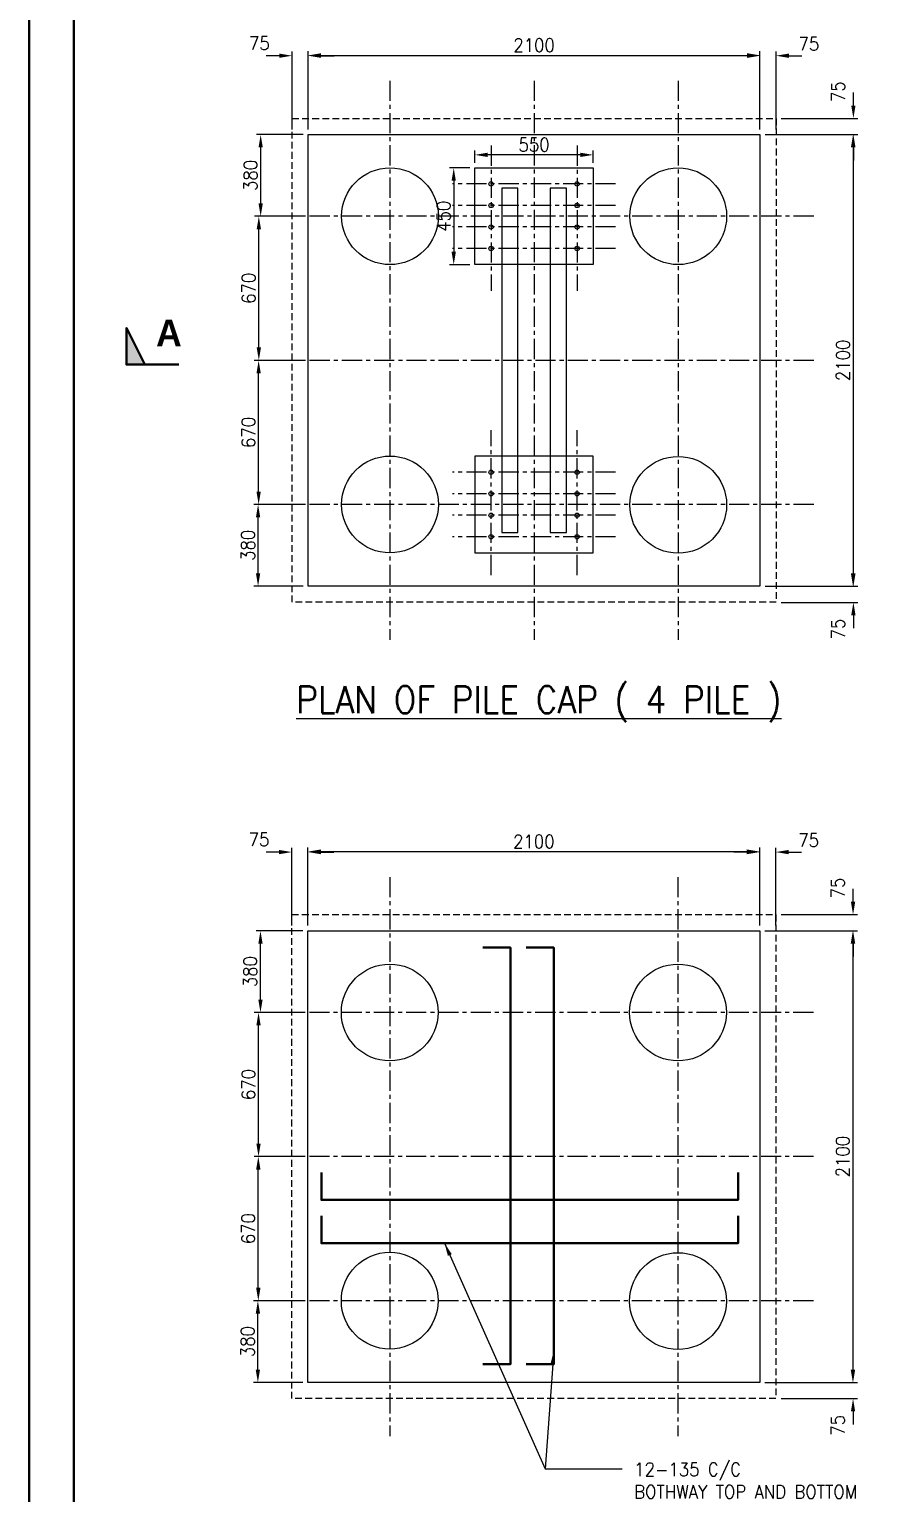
# Model space of a CAD drawing. Header units: millimetres. Extents: x 0 to 1124626, y -157535 to 82123.
# Drawn here: x 186502 to 194345, y 33013 to 46621 of the extents above; entities that cross this region are included whole.
import ezdxf

# ---------------------------------------------------------------- set-up
doc = ezdxf.new("R2010")
doc.units = ezdxf.units.MM
doc.header["$MEASUREMENT"] = 0
doc.linetypes.add('CENTER', pattern=[2, 1.25, -0.25, 0.25, -0.25])
doc.linetypes.add('DASHED', pattern=[0.75, 0.5, -0.25])
for name, color, linetype, lineweight in [('CN', 253, 'Continuous', 15), ('Dim', 6, 'Continuous', 13), ('FOOTING', 171, 'Continuous', 15), ('PEDESTAL', 232, 'Continuous', 15), ('rSHEET', 2, 'Continuous', 30), ('STEEL', 240, 'Continuous', 30), ('Text', 7, 'Continuous', 15), ('TEXT-4', 2, 'Continuous', 25), ('TITLE TEXT', 50, 'Continuous', 18)]:
    doc.layers.add(name, color=color, linetype=linetype, lineweight=lineweight)
doc.layers.add('SUGGESTION', color=7, linetype='Continuous')
doc.styles.add('111', font='bold.shx', dxfattribs={"width": 0.9, "height": 90})
doc.styles.add('style1', font='romans.shx', dxfattribs={"width": 0.9, "height": 300})
doc.dimstyles.new('2.0 DIM-1', dxfattribs={"dimscale": 40, "dimtxt": 125, "dimasz": 3, "dimexe": 1, "dimexo": 1.2, "dimgap": 0.8, "dimtad": 1, "dimdec": 0, "dimlfac": 0.5, "dimzin": 1, "dimdsep": 46, "dimtxsty": 'style1', "dimcen": 2, "dimclrd": 8, "dimclre": 8, "dimclrt": 7, "dimadec": 0, "dimazin": 0, "dimtfac": 1, "dimtdec": 0, "dimtofl": 0, "dimtmove": 1, "dimatfit": 3, "dimfxl": 1, "dimtolj": 1, "dimtzin": 0, "dimlwd": 9, "dimlwe": 9, "dimarcsym": 1})
doc.dimstyles.new('Copy of DIM-1', dxfattribs={"dimscale": 40, "dimtxt": 125, "dimasz": 3, "dimexe": 1, "dimexo": 1.2, "dimgap": 0.8, "dimtad": 1, "dimdec": 0, "dimzin": 1, "dimdsep": 46, "dimtxsty": 'style1', "dimcen": 2, "dimclrd": 8, "dimclre": 8, "dimclrt": 7, "dimadec": 0, "dimazin": 0, "dimtfac": 1, "dimtdec": 0, "dimtofl": 0, "dimtmove": 1, "dimatfit": 3, "dimfxl": 1, "dimtolj": 1, "dimtzin": 0, "dimlwd": 9, "dimlwe": 9, "dimarcsym": 1})

# ---------------------------------------------------------------- blocks, each defined once
blk = doc.blocks.new('SECTION MARK block')
at = {"layer": 'SUGGESTION', "lineweight": 30}
blk.add_hatch(color=256, dxfattribs=at).paths.add_polyline_path([(-249, -237), (-249, 104), (-78, -237)])
blk.add_lwpolyline([(-78, -237), (-249, 104), (-249, -237), (238, -237)], dxfattribs=at)
at = {"layer": 'TEXT-4', "lineweight": 18, "style": '111'}
blk.add_text('A', height=247, dxfattribs=at).set_placement((26, -66))
blk = doc.blocks.new('*D138')
at = {"layer": 'DEFPOINTS', "color": 0, "ltscale": 20, "transparency": 16777216}
for p in [(193296, 46378), (189096, 45833), (193296, 45833)]:
    blk.add_point(p, dxfattribs=at)
at = {"layer": 'Dim', "color": 8, "lineweight": 9, "ltscale": 20, "transparency": 16777216}
for p, q in [((189096, 45881), (189096, 46418)), ((193296, 45881), (193296, 46418)), ((189216, 46378), (193176, 46378))]:
    blk.add_line(p, q, dxfattribs=at)
at = {"layer": 'Dim', "color": 8, "ltscale": 20, "transparency": 16777216}
for points in [[(189216, 46398), (189216, 46358), (189096, 46378)], [(193176, 46398), (193176, 46358), (193296, 46378)]]:
    blk.add_solid(points, dxfattribs=at)
at = {"layer": 'Dim', "color": 7, "ltscale": 20, "transparency": 16777216, "insert": (191196, 46473), "char_height": 125, "attachment_point": 5, "style": 'style1'}
blk.add_mtext('\\A1;2100', dxfattribs=at)
blk = doc.blocks.new('*D139')
at = {"layer": 'DEFPOINTS', "color": 0, "ltscale": 20, "transparency": 16777216}
for p in [(188946, 46375), (188946, 45642), (189096, 45642)]:
    blk.add_point(p, dxfattribs=at)
at = {"layer": 'Dim', "color": 8, "lineweight": 9, "ltscale": 20, "transparency": 16777216}
for p, q in [((188946, 45690), (188946, 46415)), ((189096, 45690), (189096, 46415)), ((188826, 46375), (188706, 46375)), ((189216, 46375), (189336, 46375))]:
    blk.add_line(p, q, dxfattribs=at)
at = {"layer": 'Dim', "color": 8, "ltscale": 20, "transparency": 16777216}
for points in [[(188826, 46395), (188826, 46355), (188946, 46375)], [(189216, 46395), (189216, 46355), (189096, 46375)]]:
    blk.add_solid(points, dxfattribs=at)
at = {"layer": 'Dim', "color": 7, "ltscale": 20, "transparency": 16777216, "insert": (188642, 46491), "char_height": 125, "attachment_point": 5, "style": 'style1'}
blk.add_mtext('\\A1;75', dxfattribs=at)
blk = doc.blocks.new('*D140')
at = {"layer": 'DEFPOINTS', "color": 0, "ltscale": 20, "transparency": 16777216}
for p in [(193446, 46375), (193296, 45642), (193446, 45642)]:
    blk.add_point(p, dxfattribs=at)
at = {"layer": 'Dim', "color": 8, "lineweight": 9, "ltscale": 20, "transparency": 16777216}
for p, q in [((193296, 45690), (193296, 46415)), ((193446, 45690), (193446, 46415)), ((193176, 46375), (193056, 46375)), ((193566, 46375), (193686, 46375))]:
    blk.add_line(p, q, dxfattribs=at)
at = {"layer": 'Dim', "color": 8, "ltscale": 20, "transparency": 16777216}
for points in [[(193176, 46395), (193176, 46355), (193296, 46375)], [(193566, 46395), (193566, 46355), (193446, 46375)]]:
    blk.add_solid(points, dxfattribs=at)
at = {"layer": 'Dim', "color": 7, "ltscale": 20, "transparency": 16777216, "insert": (193751, 46485), "char_height": 125, "attachment_point": 5, "style": 'style1'}
blk.add_mtext('\\A1;75', dxfattribs=at)
blk = doc.blocks.new('*D141')
at = {"layer": 'DEFPOINTS', "color": 0, "ltscale": 20, "transparency": 16777216}
for p in [(193296, 45642), (193296, 41442), (194162, 41442)]:
    blk.add_point(p, dxfattribs=at)
at = {"layer": 'Dim', "color": 8, "lineweight": 9, "ltscale": 20, "transparency": 16777216}
for p, q in [((193344, 45642), (194202, 45642)), ((194162, 45522), (194162, 41562)), ((193344, 41442), (194202, 41442))]:
    blk.add_line(p, q, dxfattribs=at)
at = {"layer": 'Dim', "color": 8, "ltscale": 20, "transparency": 16777216}
for points in [[(194142, 45522), (194182, 45522), (194162, 45642)], [(194142, 41562), (194182, 41562), (194162, 41442)]]:
    blk.add_solid(points, dxfattribs=at)
at = {"layer": 'Dim', "color": 7, "ltscale": 20, "transparency": 16777216, "insert": (194068, 43542), "char_height": 125, "attachment_point": 5, "rotation": 90, "style": 'style1'}
blk.add_mtext('\\A1;2100', dxfattribs=at)
blk = doc.blocks.new('*D142')
at = {"layer": 'DEFPOINTS', "color": 0, "ltscale": 20, "transparency": 16777216}
for p in [(193446, 45792), (194165, 45792), (193446, 45642)]:
    blk.add_point(p, dxfattribs=at)
at = {"layer": 'Dim', "color": 8, "lineweight": 9, "ltscale": 20, "transparency": 16777216}
for p, q in [((194165, 45912), (194165, 46032)), ((193494, 45792), (194205, 45792)), ((193494, 45642), (194205, 45642)), ((194165, 45522), (194165, 45402))]:
    blk.add_line(p, q, dxfattribs=at)
at = {"layer": 'Dim', "color": 8, "ltscale": 20, "transparency": 16777216}
for points in [[(194145, 45912), (194185, 45912), (194165, 45792)], [(194145, 45522), (194185, 45522), (194165, 45642)]]:
    blk.add_solid(points, dxfattribs=at)
at = {"layer": 'Dim', "color": 7, "ltscale": 20, "transparency": 16777216, "insert": (194023, 46041), "char_height": 125, "attachment_point": 5, "rotation": 90, "style": 'style1'}
blk.add_mtext('\\A1;75', dxfattribs=at)
blk = doc.blocks.new('*D143')
at = {"layer": 'DEFPOINTS', "color": 0, "ltscale": 20, "transparency": 16777216}
for p in [(193446, 41442), (193446, 41292), (194165, 41292)]:
    blk.add_point(p, dxfattribs=at)
at = {"layer": 'Dim', "color": 8, "lineweight": 9, "ltscale": 20, "transparency": 16777216}
for p, q in [((194165, 41562), (194165, 41682)), ((193494, 41442), (194205, 41442)), ((193494, 41292), (194205, 41292)), ((194165, 41172), (194165, 41052))]:
    blk.add_line(p, q, dxfattribs=at)
at = {"layer": 'Dim', "color": 8, "ltscale": 20, "transparency": 16777216}
for points in [[(194145, 41562), (194185, 41562), (194165, 41442)], [(194145, 41172), (194185, 41172), (194165, 41292)]]:
    blk.add_solid(points, dxfattribs=at)
at = {"layer": 'Dim', "color": 7, "ltscale": 20, "transparency": 16777216, "insert": (194023, 41044), "char_height": 125, "attachment_point": 5, "rotation": 90, "style": 'style1'}
blk.add_mtext('\\A1;75', dxfattribs=at)
blk = doc.blocks.new('*D144')
at = {"layer": 'DEFPOINTS', "color": 0, "ltscale": 20, "transparency": 16777216}
for p in [(188630, 42202), (189096, 42202), (189096, 41442)]:
    blk.add_point(p, dxfattribs=at)
at = {"layer": 'Dim', "color": 8, "lineweight": 9, "ltscale": 20, "transparency": 16777216}
for p, q in [((189048, 42202), (188590, 42202)), ((188630, 41562), (188630, 42082)), ((189048, 41442), (188590, 41442))]:
    blk.add_line(p, q, dxfattribs=at)
at = {"layer": 'Dim', "color": 8, "ltscale": 20, "transparency": 16777216}
for points in [[(188610, 42082), (188650, 42082), (188630, 42202)], [(188610, 41562), (188650, 41562), (188630, 41442)]]:
    blk.add_solid(points, dxfattribs=at)
at = {"layer": 'Dim', "color": 7, "ltscale": 20, "transparency": 16777216, "insert": (188536, 41822), "char_height": 125, "attachment_point": 5, "rotation": 90, "style": 'style1'}
blk.add_mtext('\\A1;380', dxfattribs=at)
blk = doc.blocks.new('*D145')
at = {"layer": 'DEFPOINTS', "color": 0, "ltscale": 20, "transparency": 16777216}
for p in [(188635, 43542), (189096, 43542), (189096, 42202)]:
    blk.add_point(p, dxfattribs=at)
at = {"layer": 'Dim', "color": 8, "lineweight": 9, "ltscale": 20, "transparency": 16777216}
for p, q in [((189048, 43542), (188595, 43542)), ((188635, 42322), (188635, 43422)), ((189048, 42202), (188595, 42202))]:
    blk.add_line(p, q, dxfattribs=at)
at = {"layer": 'Dim', "color": 8, "ltscale": 20, "transparency": 16777216}
for points in [[(188615, 43422), (188655, 43422), (188635, 43542)], [(188615, 42322), (188655, 42322), (188635, 42202)]]:
    blk.add_solid(points, dxfattribs=at)
at = {"layer": 'Dim', "color": 7, "ltscale": 20, "transparency": 16777216, "insert": (188540, 42872), "char_height": 125, "attachment_point": 5, "rotation": 90, "style": 'style1'}
blk.add_mtext('\\A1;670', dxfattribs=at)
blk = doc.blocks.new('*D146')
at = {"layer": 'DEFPOINTS', "color": 0, "ltscale": 20, "transparency": 16777216}
for p in [(188637, 44882), (189096, 44882), (189096, 43542)]:
    blk.add_point(p, dxfattribs=at)
at = {"layer": 'Dim', "color": 8, "lineweight": 9, "ltscale": 20, "transparency": 16777216}
for p, q in [((189048, 44882), (188597, 44882)), ((188637, 43662), (188637, 44762)), ((189048, 43542), (188597, 43542))]:
    blk.add_line(p, q, dxfattribs=at)
at = {"layer": 'Dim', "color": 8, "ltscale": 20, "transparency": 16777216}
for points in [[(188617, 44762), (188657, 44762), (188637, 44882)], [(188617, 43662), (188657, 43662), (188637, 43542)]]:
    blk.add_solid(points, dxfattribs=at)
at = {"layer": 'Dim', "color": 7, "ltscale": 20, "transparency": 16777216, "insert": (188542, 44212), "char_height": 125, "attachment_point": 5, "rotation": 90, "style": 'style1'}
blk.add_mtext('\\A1;670', dxfattribs=at)
blk = doc.blocks.new('*D147')
at = {"layer": 'DEFPOINTS', "color": 0, "ltscale": 20, "transparency": 16777216}
for p in [(188654, 45642), (189096, 45642), (189096, 44882)]:
    blk.add_point(p, dxfattribs=at)
at = {"layer": 'Dim', "color": 8, "lineweight": 9, "ltscale": 20, "transparency": 16777216}
for p, q in [((189048, 45642), (188614, 45642)), ((188654, 45002), (188654, 45522)), ((189048, 44882), (188614, 44882))]:
    blk.add_line(p, q, dxfattribs=at)
at = {"layer": 'Dim', "color": 8, "ltscale": 20, "transparency": 16777216}
for points in [[(188634, 45522), (188674, 45522), (188654, 45642)], [(188634, 45002), (188674, 45002), (188654, 44882)]]:
    blk.add_solid(points, dxfattribs=at)
at = {"layer": 'Dim', "color": 7, "ltscale": 20, "transparency": 16777216, "insert": (188560, 45262), "char_height": 125, "attachment_point": 5, "rotation": 90, "style": 'style1'}
blk.add_mtext('\\A1;380', dxfattribs=at)
blk = doc.blocks.new('*D182')
at = {"layer": 'DEFPOINTS', "color": 0, "ltscale": 20, "transparency": 16777216}
for p in [(190646, 45453), (190646, 45332), (191746, 45332)]:
    blk.add_point(p, dxfattribs=at)
at = {"layer": 'Dim', "color": 8, "lineweight": 9, "ltscale": 20, "transparency": 16777216}
for p, q in [((190646, 45380), (190646, 45493)), ((191626, 45453), (190766, 45453)), ((191746, 45380), (191746, 45493))]:
    blk.add_line(p, q, dxfattribs=at)
at = {"layer": 'Dim', "color": 8, "ltscale": 20, "transparency": 16777216}
for points in [[(190766, 45473), (190766, 45433), (190646, 45453)], [(191626, 45473), (191626, 45433), (191746, 45453)]]:
    blk.add_solid(points, dxfattribs=at)
at = {"layer": 'Dim', "color": 7, "ltscale": 20, "transparency": 16777216, "insert": (191196, 45548), "char_height": 125, "attachment_point": 5, "style": 'style1'}
blk.add_mtext('\\A1;550', dxfattribs=at)
blk = doc.blocks.new('*D183')
at = {"layer": 'DEFPOINTS', "color": 0, "ltscale": 20, "transparency": 16777216}
for p in [(190646, 45332), (190449, 44432), (190646, 44432)]:
    blk.add_point(p, dxfattribs=at)
at = {"layer": 'Dim', "color": 8, "lineweight": 9, "ltscale": 20, "transparency": 16777216}
for p, q in [((190598, 45332), (190409, 45332)), ((190449, 45212), (190449, 44552)), ((190598, 44432), (190409, 44432))]:
    blk.add_line(p, q, dxfattribs=at)
at = {"layer": 'Dim', "color": 8, "ltscale": 20, "transparency": 16777216}
for points in [[(190429, 45212), (190469, 45212), (190449, 45332)], [(190429, 44552), (190469, 44552), (190449, 44432)]]:
    blk.add_solid(points, dxfattribs=at)
at = {"layer": 'Dim', "color": 7, "ltscale": 20, "transparency": 16777216, "insert": (190355, 44882), "char_height": 125, "attachment_point": 5, "rotation": 90, "style": 'style1'}
blk.add_mtext('\\A1;450', dxfattribs=at)
blk = doc.blocks.new('*D184')
at = {"layer": 'DEFPOINTS', "color": 0, "ltscale": 20, "transparency": 16777216}
for p in [(193294, 38974), (189094, 38429), (193294, 38429)]:
    blk.add_point(p, dxfattribs=at)
at = {"layer": 'Dim', "color": 8, "lineweight": 9, "ltscale": 20, "transparency": 16777216}
for p, q in [((189094, 38477), (189094, 39014)), ((189214, 38974), (193174, 38974)), ((193294, 38477), (193294, 39014))]:
    blk.add_line(p, q, dxfattribs=at)
at = {"layer": 'Dim', "color": 8, "ltscale": 20, "transparency": 16777216}
for points in [[(189214, 38994), (189214, 38954), (189094, 38974)], [(193174, 38994), (193174, 38954), (193294, 38974)]]:
    blk.add_solid(points, dxfattribs=at)
at = {"layer": 'Dim', "color": 7, "ltscale": 20, "transparency": 16777216, "insert": (191194, 39068), "char_height": 125, "attachment_point": 5, "style": 'style1'}
blk.add_mtext('\\A1;2100', dxfattribs=at)
blk = doc.blocks.new('*D189')
at = {"layer": 'DEFPOINTS', "color": 0, "ltscale": 20, "transparency": 16777216}
for p in [(188944, 38970), (188944, 38238), (189094, 38238)]:
    blk.add_point(p, dxfattribs=at)
at = {"layer": 'Dim', "color": 8, "lineweight": 9, "ltscale": 20, "transparency": 16777216}
for p, q in [((188824, 38970), (188704, 38970)), ((188944, 38286), (188944, 39010)), ((189094, 38286), (189094, 39010)), ((189214, 38970), (189334, 38970))]:
    blk.add_line(p, q, dxfattribs=at)
at = {"layer": 'Dim', "color": 8, "ltscale": 20, "transparency": 16777216}
for points in [[(188824, 38990), (188824, 38950), (188944, 38970)], [(189214, 38990), (189214, 38950), (189094, 38970)]]:
    blk.add_solid(points, dxfattribs=at)
at = {"layer": 'Dim', "color": 7, "ltscale": 20, "transparency": 16777216, "insert": (188639, 39087), "char_height": 125, "attachment_point": 5, "style": 'style1'}
blk.add_mtext('\\A1;75', dxfattribs=at)
blk = doc.blocks.new('*D185')
at = {"layer": 'DEFPOINTS', "color": 0, "ltscale": 20, "transparency": 16777216}
for p in [(193444, 38970), (193294, 38238), (193444, 38238)]:
    blk.add_point(p, dxfattribs=at)
at = {"layer": 'Dim', "color": 8, "lineweight": 9, "ltscale": 20, "transparency": 16777216}
for p, q in [((193174, 38970), (193054, 38970)), ((193294, 38286), (193294, 39010)), ((193444, 38286), (193444, 39010)), ((193564, 38970), (193684, 38970))]:
    blk.add_line(p, q, dxfattribs=at)
at = {"layer": 'Dim', "color": 8, "ltscale": 20, "transparency": 16777216}
for points in [[(193174, 38990), (193174, 38950), (193294, 38970)], [(193564, 38990), (193564, 38950), (193444, 38970)]]:
    blk.add_solid(points, dxfattribs=at)
at = {"layer": 'Dim', "color": 7, "ltscale": 20, "transparency": 16777216, "insert": (193749, 39080), "char_height": 125, "attachment_point": 5, "style": 'style1'}
blk.add_mtext('\\A1;75', dxfattribs=at)
blk = doc.blocks.new('*D190')
at = {"layer": 'DEFPOINTS', "color": 0, "ltscale": 20, "transparency": 16777216}
for p in [(193294, 38238), (193294, 34038), (194160, 34038)]:
    blk.add_point(p, dxfattribs=at)
at = {"layer": 'Dim', "color": 8, "lineweight": 9, "ltscale": 20, "transparency": 16777216}
for p, q in [((193342, 38238), (194200, 38238)), ((194160, 38118), (194160, 34158)), ((193342, 34038), (194200, 34038))]:
    blk.add_line(p, q, dxfattribs=at)
at = {"layer": 'Dim', "color": 8, "ltscale": 20, "transparency": 16777216}
for points in [[(194140, 38118), (194180, 38118), (194160, 38238)], [(194140, 34158), (194180, 34158), (194160, 34038)]]:
    blk.add_solid(points, dxfattribs=at)
at = {"layer": 'Dim', "color": 7, "ltscale": 20, "transparency": 16777216, "insert": (194066, 36138), "char_height": 125, "attachment_point": 5, "rotation": 90, "style": 'style1'}
blk.add_mtext('\\A1;2100', dxfattribs=at)
blk = doc.blocks.new('*D191')
at = {"layer": 'DEFPOINTS', "color": 0, "ltscale": 20, "transparency": 16777216}
for p in [(193444, 38388), (194162, 38388), (193444, 38238)]:
    blk.add_point(p, dxfattribs=at)
at = {"layer": 'Dim', "color": 8, "lineweight": 9, "ltscale": 20, "transparency": 16777216}
for p, q in [((194162, 38508), (194162, 38628)), ((193492, 38388), (194202, 38388)), ((193492, 38238), (194202, 38238)), ((194162, 38118), (194162, 37998))]:
    blk.add_line(p, q, dxfattribs=at)
at = {"layer": 'Dim', "color": 8, "ltscale": 20, "transparency": 16777216}
for points in [[(194142, 38508), (194182, 38508), (194162, 38388)], [(194142, 38118), (194182, 38118), (194162, 38238)]]:
    blk.add_solid(points, dxfattribs=at)
at = {"layer": 'Dim', "color": 7, "ltscale": 20, "transparency": 16777216, "insert": (194021, 38636), "char_height": 125, "attachment_point": 5, "rotation": 90, "style": 'style1'}
blk.add_mtext('\\A1;75', dxfattribs=at)
blk = doc.blocks.new('*D187')
at = {"layer": 'DEFPOINTS', "color": 0, "ltscale": 20, "transparency": 16777216}
for p in [(193444, 34038), (193444, 33888), (194162, 33888)]:
    blk.add_point(p, dxfattribs=at)
at = {"layer": 'Dim', "color": 8, "lineweight": 9, "ltscale": 20, "transparency": 16777216}
for p, q in [((194162, 34158), (194162, 34278)), ((193492, 34038), (194202, 34038)), ((193492, 33888), (194202, 33888)), ((194162, 33768), (194162, 33648))]:
    blk.add_line(p, q, dxfattribs=at)
at = {"layer": 'Dim', "color": 8, "ltscale": 20, "transparency": 16777216}
for points in [[(194142, 34158), (194182, 34158), (194162, 34038)], [(194142, 33768), (194182, 33768), (194162, 33888)]]:
    blk.add_solid(points, dxfattribs=at)
at = {"layer": 'Dim', "color": 7, "ltscale": 20, "transparency": 16777216, "insert": (194021, 33640), "char_height": 125, "attachment_point": 5, "rotation": 90, "style": 'style1'}
blk.add_mtext('\\A1;75', dxfattribs=at)
blk = doc.blocks.new('*D192')
at = {"layer": 'DEFPOINTS', "color": 0, "ltscale": 20, "transparency": 16777216}
for p in [(188628, 34798), (189094, 34798), (189094, 34038)]:
    blk.add_point(p, dxfattribs=at)
at = {"layer": 'Dim', "color": 8, "lineweight": 9, "ltscale": 20, "transparency": 16777216}
for p, q in [((189046, 34798), (188588, 34798)), ((188628, 34158), (188628, 34678)), ((189046, 34038), (188588, 34038))]:
    blk.add_line(p, q, dxfattribs=at)
at = {"layer": 'Dim', "color": 8, "ltscale": 20, "transparency": 16777216}
for points in [[(188608, 34678), (188648, 34678), (188628, 34798)], [(188608, 34158), (188648, 34158), (188628, 34038)]]:
    blk.add_solid(points, dxfattribs=at)
at = {"layer": 'Dim', "color": 7, "ltscale": 20, "transparency": 16777216, "insert": (188533, 34418), "char_height": 125, "attachment_point": 5, "rotation": 90, "style": 'style1'}
blk.add_mtext('\\A1;380', dxfattribs=at)
blk = doc.blocks.new('*D193')
at = {"layer": 'DEFPOINTS', "color": 0, "ltscale": 20, "transparency": 16777216}
for p in [(188632, 36138), (189094, 36138), (189094, 34798)]:
    blk.add_point(p, dxfattribs=at)
at = {"layer": 'Dim', "color": 8, "lineweight": 9, "ltscale": 20, "transparency": 16777216}
for p, q in [((189046, 36138), (188592, 36138)), ((188632, 34918), (188632, 36018)), ((189046, 34798), (188592, 34798))]:
    blk.add_line(p, q, dxfattribs=at)
at = {"layer": 'Dim', "color": 8, "ltscale": 20, "transparency": 16777216}
for points in [[(188612, 36018), (188652, 36018), (188632, 36138)], [(188612, 34918), (188652, 34918), (188632, 34798)]]:
    blk.add_solid(points, dxfattribs=at)
at = {"layer": 'Dim', "color": 7, "ltscale": 20, "transparency": 16777216, "insert": (188538, 35468), "char_height": 125, "attachment_point": 5, "rotation": 90, "style": 'style1'}
blk.add_mtext('\\A1;670', dxfattribs=at)
blk = doc.blocks.new('*D188')
at = {"layer": 'DEFPOINTS', "color": 0, "ltscale": 20, "transparency": 16777216}
for p in [(188634, 37478), (189094, 37478), (189094, 36138)]:
    blk.add_point(p, dxfattribs=at)
at = {"layer": 'Dim', "color": 8, "lineweight": 9, "ltscale": 20, "transparency": 16777216}
for p, q in [((189046, 37478), (188594, 37478)), ((188634, 36258), (188634, 37358)), ((189046, 36138), (188594, 36138))]:
    blk.add_line(p, q, dxfattribs=at)
at = {"layer": 'Dim', "color": 8, "ltscale": 20, "transparency": 16777216}
for points in [[(188614, 37358), (188654, 37358), (188634, 37478)], [(188614, 36258), (188654, 36258), (188634, 36138)]]:
    blk.add_solid(points, dxfattribs=at)
at = {"layer": 'Dim', "color": 7, "ltscale": 20, "transparency": 16777216, "insert": (188540, 36808), "char_height": 125, "attachment_point": 5, "rotation": 90, "style": 'style1'}
blk.add_mtext('\\A1;670', dxfattribs=at)
blk = doc.blocks.new('*D186')
at = {"layer": 'DEFPOINTS', "color": 0, "ltscale": 20, "transparency": 16777216}
for p in [(188652, 38238), (189094, 38238), (189094, 37478)]:
    blk.add_point(p, dxfattribs=at)
at = {"layer": 'Dim', "color": 8, "lineweight": 9, "ltscale": 20, "transparency": 16777216}
for p, q in [((189046, 38238), (188612, 38238)), ((188652, 37598), (188652, 38118)), ((189046, 37478), (188612, 37478))]:
    blk.add_line(p, q, dxfattribs=at)
at = {"layer": 'Dim', "color": 8, "ltscale": 20, "transparency": 16777216}
for points in [[(188632, 38118), (188672, 38118), (188652, 38238)], [(188632, 37598), (188672, 37598), (188652, 37478)]]:
    blk.add_solid(points, dxfattribs=at)
at = {"layer": 'Dim', "color": 7, "ltscale": 20, "transparency": 16777216, "insert": (188557, 37858), "char_height": 125, "attachment_point": 5, "rotation": 90, "style": 'style1'}
blk.add_mtext('\\A1;380', dxfattribs=at)

msp = doc.modelspace()

# ---------------------------------------------------------------- linework, layer by layer
at = {"layer": 'CN', "linetype": 'CENTER', "ltscale": 150}
for p, q in [((189856.4615, 46142.3255), (189856.4615, 40942.3255)), ((191196.4615, 46142.3255), (191196.4615, 40942.3255)), ((192536.4615, 46142.3255), (192536.4615, 40942.3255)), ((193796.4615, 44882.3255), (188596.4615, 44882.3255)), ((193796.4615, 43542.3255), (188596.4615, 43542.3255)), ((193796.4615, 42202.3255), (188596.4615, 42202.3255)), ((189854.0324, 38738.0403), (189854.0324, 33538.0403)), ((192534.0324, 38738.0403), (192534.0324, 33538.0403)), ((193794.0324, 37478.0403), (188594.0324, 37478.0403)), ((193794.0324, 36138.0403), (188594.0324, 36138.0403)), ((193794.0324, 34798.0403), (188594.0324, 34798.0403))]:
    msp.add_line(p, q, dxfattribs=at)
at = {"layer": 'CN', "color": 252, "linetype": 'CENTER', "ltscale": 150, "true_color": 0x939598}
for p, q in [((190796.4615, 45539.6661), (190796.4615, 44190.0248)), ((191596.4615, 45539.6661), (191596.4615, 44190.0248)), ((191953.8021, 45182.3255), (190439.1209, 45182.3255)), ((191953.8021, 44982.3255), (190439.1209, 44982.3255)), ((191953.8021, 44782.3255), (190439.1209, 44782.3255)), ((191953.8021, 44582.3255), (190439.1209, 44582.3255)), ((190796.4615, 41544.9849), (190796.4615, 42894.6262)), ((191596.4615, 41544.9849), (191596.4615, 42894.6262)), ((191953.8021, 42502.3255), (190439.1209, 42502.3255)), ((191953.8021, 42302.3255), (190439.1209, 42302.3255)), ((191953.8021, 42102.3255), (190439.1209, 42102.3255)), ((191953.8021, 41902.3255), (190439.1209, 41902.3255))]:
    msp.add_line(p, q, dxfattribs=at)
at = {"layer": 'Dim', "ltscale": 20}
for points in [[(190646.4615, 45332.3255), (191746.4615, 45332.3255), (191746.4615, 44432.3255), (190646.4615, 44432.3255)], [(190646.4615, 41752.3255), (191746.4615, 41752.3255), (191746.4615, 42652.3255), (190646.4615, 42652.3255)]]:
    msp.add_lwpolyline(points, close=True, dxfattribs=at)
for centre, radius in [((189856.4615, 44882.3255), 450), ((192536.4615, 44882.3255), 450), ((190796.4615, 45182.3255), 20), ((191596.4615, 45182.3255), 20), ((190796.4615, 44982.3255), 20), ((191596.4615, 44982.3255), 20), ((190796.4615, 44782.3255), 20), ((191596.4615, 44782.3255), 20), ((190796.4615, 44582.3255), 20), ((191596.4615, 44582.3255), 20), ((189856.4615, 42202.3255), 450), ((192536.4615, 42198.7158), 450), ((190796.4615, 42502.3255), 20), ((191596.4615, 42502.3255), 20), ((190796.4615, 42302.3255), 20), ((191596.4615, 42302.3255), 20), ((190796.4615, 42102.3255), 20), ((191596.4615, 42102.3255), 20), ((190796.4615, 41902.3255), 20), ((191596.4615, 41902.3255), 20), ((189854.0324, 37478.0403), 450), ((192534.0324, 37478.0403), 450), ((189854.0324, 34798.0403), 450), ((192534.0324, 34794.4306), 450)]:
    msp.add_circle(centre, radius, dxfattribs=at)
at = {"layer": 'FOOTING', "linetype": 'DASHED', "ltscale": 125}
for points in [[(193446.4615, 45792.3255), (193446.4615, 41292.3255), (188946.4615, 41292.3255), (188946.4615, 45792.3255)], [(193444.0324, 38388.0403), (193444.0324, 33888.0403), (188944.0324, 33888.0403), (188944.0324, 38388.0403)]]:
    msp.add_lwpolyline(points, close=True, dxfattribs=at)
at = {"layer": 'FOOTING', "ltscale": 20}
for points in [[(193296.4615, 45642.3255), (193296.4615, 41442.3255), (189096.4615, 41442.3255), (189096.4615, 45642.3255)], [(193294.0324, 38238.0403), (193294.0324, 34038.0403), (189094.0324, 34038.0403), (189094.0324, 38238.0403)]]:
    msp.add_lwpolyline(points, close=True, dxfattribs=at)
at = {"layer": 'PEDESTAL', "ltscale": 20}
for points in [[(190896.4615, 41942.3255), (191046.4615, 41942.3255), (191046.4615, 45142.3255), (190896.4615, 45142.3255)], [(191346.4615, 41942.3255), (191496.4615, 41942.3255), (191496.4615, 45142.3255), (191346.4615, 45142.3255)]]:
    msp.add_lwpolyline(points, close=True, dxfattribs=at)
at = {"layer": 'rSHEET'}
msp.add_lwpolyline([(186502.4215, 26147.564), (230161.2642, 26147.564), (230161.2642, 57017.4843), (186502.4215, 57017.4843)], close=True, dxfattribs=at)
msp.add_lwpolyline([(187230.0689, 26562.5829), (229433.6168, 26562.5829, 0.4142135624), (229745.4657, 26874.4318), (229745.4657, 56290.6165, 0.4142135624), (229433.6168, 56602.4654), (187230.0689, 56602.4654, 0.4142135624), (186918.22, 56290.6165), (186918.22, 26874.4318, 0.4142135624)], format="xyb", close=True, dxfattribs=at)
at = {"layer": 'STEEL', "ltscale": 20}
for points in [[(190720.6862, 34207.3724), (190976.0933, 34207.3724), (190976.0933, 38082.3563), (190720.6862, 38082.3563)], [(191123.8982, 34207.3724), (191379.3053, 34207.3724), (191379.3053, 38082.3563), (191123.8982, 38082.3563)], [(189218.1865, 35991.6172), (189218.1865, 35736.2101), (193093.1703, 35736.2101), (193093.1703, 35991.6172)], [(189218.1865, 35588.4052), (189218.1865, 35332.9981), (193093.1703, 35332.9981), (193093.1703, 35588.4052)]]:
    msp.add_lwpolyline(points, dxfattribs=at)

# ---------------------------------------------------------------- block references
at = {"layer": 'Dim'}
msp.add_blockref('SECTION MARK block', (187655.2001, 43739.7015), dxfattribs=at)

# ---------------------------------------------------------------- texts
at = {"layer": 'Text', "ltscale": 20, "insert": (192127.032, 33292.1575), "char_height": 125, "width": 3202.621367, "attachment_point": 1, "style": 'style1'}
msp.add_mtext('12-135 C/C \\PBOTHWAY TOP AND BOTTOM', dxfattribs=at)
at = {"layer": 'TITLE TEXT', "ltscale": 20, "insert": (188983.1962, 40512.0539), "char_height": 250, "width": 8570.669872, "attachment_point": 1, "style": 'style1'}
msp.add_mtext('{\\LPLAN OF PILE CAP ( 4 PILE ) }', dxfattribs=at)

# ---------------------------------------------------------------- dimensions: what is measured, and where the dimension line sits
at = {"layer": 'Dim', "ltscale": 20}
for base, p1, p2, picture, middle in [((188946.4615, 46374.7326), (189096.4615, 45642.3255), (188946.4615, 45642.3255), '*D139', (188641.7024, 46396.6475)), ((188944.0324, 38970.4474), (189094.0324, 38238.0403), (188944.0324, 38238.0403), '*D189', (188639.2733, 38992.3623))]:
    dim = msp.add_linear_dim(base=base, p1=p1, p2=p2, dimstyle='2.0 DIM-1', dxfattribs=at)
    dim.commit()
    dim.dimension.update_dxf_attribs({"geometry": picture, "text_midpoint": middle, "dimtype": 160})
for base, p1, p2, picture, middle in [((193296.4615, 46378.2023), (189096.4615, 45832.9817), (193296.4615, 45832.9817), '*D138', (191196.4615, 46472.7023)), ((190646.4615, 45453.0058), (191746.4615, 45332.3255), (190646.4615, 45332.3255), '*D182', (191196.4615, 45547.5058)), ((193294.0324, 38973.9171), (189094.0324, 38428.6965), (193294.0324, 38428.6965), '*D184', (191194.0324, 39068.4171))]:
    dim = msp.add_linear_dim(base=base, p1=p1, p2=p2, dimstyle='2.0 DIM-1', dxfattribs=at)
    dim.commit()
    dim.dimension.update_dxf_attribs({"geometry": picture, "text_midpoint": middle})
for base, p1, p2, angle, picture, middle in [((193446.4615, 46374.7326), (193296.4615, 45642.3255), (193446.4615, 45642.3255), 180, '*D140', (193751.2207, 46390.1538)), ((194164.5545, 45792.3255), (193446.4615, 45642.3255), (193446.4615, 45792.3255), 90, '*D142', (194117.9277, 46040.7465)), ((194164.5545, 41292.3255), (193446.4615, 41442.3255), (193446.4615, 41292.3255), 270, '*D143', (194117.9277, 41043.9045)), ((193444.0324, 38970.4474), (193294.0324, 38238.0403), (193444.0324, 38238.0403), 180, '*D185', (193748.7915, 38985.8686)), ((194162.1254, 38388.0403), (193444.0324, 38238.0403), (193444.0324, 38388.0403), 90, '*D191', (194115.4986, 38636.4613)), ((194162.1254, 33888.0403), (193444.0324, 34038.0403), (193444.0324, 33888.0403), 270, '*D187', (194115.4986, 33639.6193))]:
    dim = msp.add_linear_dim(base=base, p1=p1, p2=p2, angle=angle, dimstyle='2.0 DIM-1', dxfattribs=at)
    dim.commit()
    dim.dimension.update_dxf_attribs({"geometry": picture, "text_midpoint": middle, "dimtype": 160})
for base, p1, p2, picture, middle in [((188654.347, 45642.3255), (189096.4615, 44882.3255), (189096.4615, 45642.3255), '*D147', (188559.847, 45262.3255)), ((194162.4549, 41442.3255), (193296.4615, 45642.3255), (193296.4615, 41442.3255), '*D141', (194067.9549, 43542.3255)), ((190449.0715, 44432.3255), (190646.4615, 45332.3255), (190646.4615, 44432.3255), '*D183', (190354.5715, 44882.3255)), ((188636.6496, 44882.3255), (189096.4615, 43542.3255), (189096.4615, 44882.3255), '*D146', (188542.1496, 44212.3255)), ((188634.5473, 43542.3255), (189096.4615, 42202.3255), (189096.4615, 43542.3255), '*D145', (188540.0473, 42872.3255)), ((188630.0201, 42202.3255), (189096.4615, 41442.3255), (189096.4615, 42202.3255), '*D144', (188535.5201, 41822.3255)), ((188651.9179, 38238.0403), (189094.0324, 37478.0403), (189094.0324, 38238.0403), '*D186', (188557.4179, 37858.0403)), ((194160.0258, 34038.0403), (193294.0324, 38238.0403), (193294.0324, 34038.0403), '*D190', (194065.5258, 36138.0403)), ((188634.2205, 37478.0403), (189094.0324, 36138.0403), (189094.0324, 37478.0403), '*D188', (188539.7205, 36808.0403)), ((188632.1182, 36138.0403), (189094.0324, 34798.0403), (189094.0324, 36138.0403), '*D193', (188537.6182, 35468.0403)), ((188627.591, 34798.0403), (189094.0324, 34038.0403), (189094.0324, 34798.0403), '*D192', (188533.091, 34418.0403))]:
    dim = msp.add_linear_dim(base=base, p1=p1, p2=p2, angle=90, dimstyle='2.0 DIM-1', dxfattribs=at)
    dim.commit()
    dim.dimension.update_dxf_attribs({"geometry": picture, "text_midpoint": middle})

# ---------------------------------------------------------------- leaders
for points in [[(190363.7631, 35332.9981), (191299.1523, 33233.8979), (192015.9926, 33233.8979)], [(191379.3053, 34334.8678), (191299.1523, 33233.8979)]]:
    msp.add_leader(points, dimstyle='Copy of DIM-1', override={"dimtxt": 125, "dimgap": 0.8, "dimtad": 0}, dxfattribs=at)

doc.saveas('drawing.dxf')
